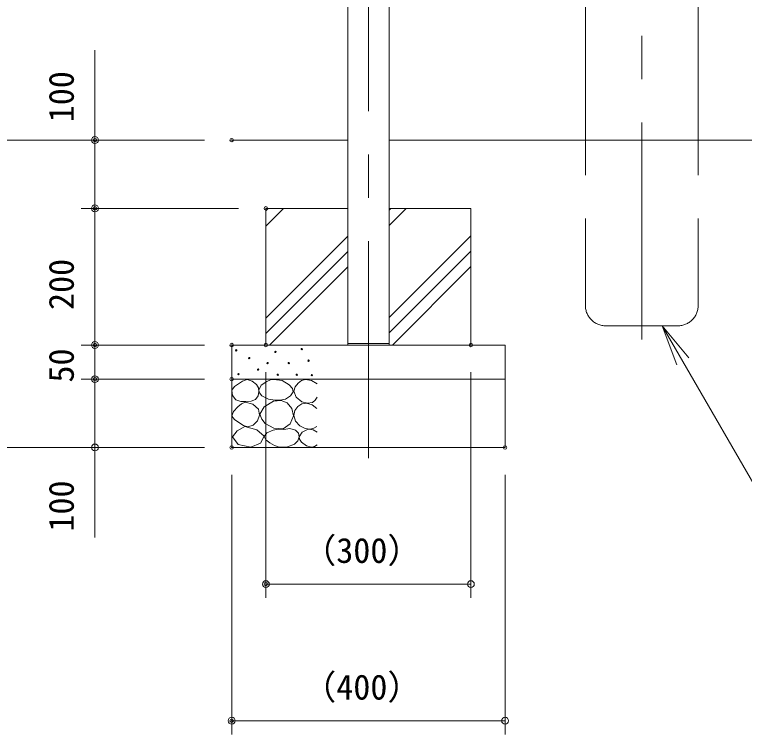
# Model space of a CAD drawing. Units: millimetres at full size, sheet at 1:10; details may follow other scales. Extents: x 5 to 8405, y -9 to 5949.
# Drawn here: x 3829 to 4897, y 1274 to 2328 of the extents above; entities that cross this region are included whole.
import ezdxf
from ezdxf.enums import TextEntityAlignment as Align

# ---------------------------------------------------------------- set-up
doc = ezdxf.new("R2010")
doc.units = ezdxf.units.MM
doc.header["$LTSCALE"] = 10
doc.header["$PDMODE"] = 32
doc.header["$PDSIZE"] = 5
doc.linetypes.add('USER1', pattern=[19.05, 12.7, -6.35])
doc.linetypes.add('USER2', pattern=[50.8, 31.75, -6.35, 6.35, -6.35])
doc.layers.add('LY_5', color=7, linetype='Continuous', lineweight=0)
doc.layers.add('LY_6', color=7, linetype='Continuous', lineweight=0)
doc.styles.add('ＭＳ ゴシック', font='')
doc.styles.get('ＭＳ ゴシック').set_extended_font_data('MS Gothic')

# ---------------------------------------------------------------- blocks, each defined once
blk = doc.blocks.new('-002-MS_3')
at = {"color": 7, "linetype": 'Continuous', "lineweight": 0}
for p, q in [((15.99, 96.86), (9.77, 93.38)), ((22.45, 99.4), (15.99, 96.86)), ((29.91, 96.94), (22.45, 99.4)), ((36.07, 92.11), (29.91, 96.94)), ((51.33, 96.79), (43.36, 91)), ((56.97, 98.88), (51.33, 96.79)), ((61.87, 99.49), (56.97, 98.88)), ((73.64, 97.86), (61.87, 99.49)), ((84.31, 91.65), (73.64, 97.86)), ((102.27, 97.95), (97.12, 94.25)), ((107.89, 99.64), (102.27, 97.95)), ((116.57, 98.15), (107.89, 99.64)), ((125, 93.3), (116.57, 98.15)), ((3.92, 89.34), (0.27, 83.88)), ((9.77, 93.38), (3.92, 89.34)), ((39.03, 87.18), (36.07, 92.11)), ((39.88, 81.98), (39.03, 87.18)), ((43.36, 91), (39.71, 84.09)), ((89.01, 86.31), (84.31, 91.65)), ((89.98, 81.65), (89.01, 86.31)), ((92.65, 88.94), (90.78, 82.21)), ((97.12, 94.25), (92.65, 88.94)), ((0.27, 83.88), (1.28, 76.29)), ((1.28, 76.29), (6.29, 69.94)), ((34.81, 70.25), (38.56, 75.54)), ((38.56, 75.54), (39.88, 81.98)), ((39.71, 84.09), (40.58, 80.12)), ((40.58, 80.12), (44.3, 75.71)), ((44.3, 75.71), (53.79, 70.93)), ((78.63, 70.84), (86.23, 75.46)), ((86.23, 75.46), (89.98, 81.65)), ((90.78, 82.21), (94.45, 73.44)), ((6.29, 69.94), (13.15, 67.35)), ((13.15, 67.35), (20.86, 67.08)), ((19.91, 66.45), (14.58, 63.66)), ((31.08, 63.24), (19.91, 66.45)), ((20.86, 67.08), (28.48, 67.69)), ((28.48, 67.69), (34.81, 70.25)), ((61.06, 67.6), (47.31, 59.54)), ((53.79, 70.93), (63.76, 69.49)), ((72.24, 68.87), (61.06, 67.6)), ((63.76, 69.49), (71.12, 69.32)), ((71.12, 69.32), (78.63, 70.84)), ((81.06, 65.44), (72.24, 68.87)), ((87.97, 57.29), (81.06, 65.44)), ((94.45, 73.44), (102.5, 67)), ((102.5, 67), (110.8, 64.62)), ((109.47, 65.1), (102.77, 63.87)), ((117.54, 62.64), (109.47, 65.1)), ((110.8, 64.62), (118.03, 65.73)), ((118.03, 65.73), (122.08, 69.11)), ((122.08, 69.11), (125, 73.65)), ((9.14, 59.48), (2.69, 52.66)), ((14.58, 63.66), (9.14, 59.48)), ((39.24, 55.99), (31.08, 63.24)), ((40.76, 47.48), (39.24, 55.99)), ((47.31, 59.54), (41.33, 48.68)), ((90.25, 46.52), (87.97, 57.29)), ((92.41, 54.25), (90.78, 47.04)), ((96.8, 60.03), (92.41, 54.25)), ((102.77, 63.87), (96.8, 60.03)), ((124.68, 57.18), (117.54, 62.64)), ((2.69, 52.66), (0.27, 45.85)), ((0.27, 45.85), (3.9, 41.03)), ((37.66, 39.2), (40.76, 47.48)), ((41.33, 48.68), (43.97, 41.48)), ((85.4, 34.78), (90.25, 46.52)), ((90.78, 47.04), (93.44, 38.43)), ((3.9, 41.03), (10.41, 36.67)), ((10.41, 36.67), (17.05, 32.38)), ((17.05, 32.38), (23.72, 30.33)), ((23.72, 30.33), (31.36, 32.78)), ((31.36, 32.78), (37.66, 39.2)), ((43.97, 41.48), (49.17, 35.16)), ((49.17, 35.16), (61.76, 28.31)), ((75.12, 27.32), (85.4, 34.78)), ((93.44, 38.43), (99.65, 31.51)), ((7.78, 24.5), (0.96, 15.68)), ((19.09, 30.52), (7.78, 24.5)), ((36.88, 25.89), (19.09, 30.52)), ((47.66, 16.78), (36.88, 25.89)), ((51.59, 21.5), (47.28, 16.1)), ((60.52, 25.56), (51.59, 21.5)), ((68.66, 27), (60.52, 25.56)), ((61.76, 28.31), (75.12, 27.32)), ((76.2, 26.37), (68.66, 27)), ((85.1, 27.83), (76.2, 26.37)), ((93.5, 25.29), (85.1, 27.83)), ((97.57, 20.71), (93.5, 25.29)), ((102.98, 22.43), (98.7, 15.67)), ((99.65, 31.51), (107.29, 27.64)), ((111.69, 26.76), (102.98, 22.43)), ((107.29, 27.64), (114.86, 26.76)), ((118.98, 25.96), (111.69, 26.76)), ((114.86, 26.76), (120.01, 28.2)), ((125, 22.64), (118.98, 25.96)), ((120.01, 28.2), (124.68, 30.88)), ((0.96, 15.68), (9.45, 4.41)), ((42.24, 6.41), (47.66, 16.78)), ((47.28, 16.1), (49.96, 11.42)), ((49.96, 11.42), (55.93, 6.91)), ((96.58, 9.83), (98.63, 15.56)), ((98.63, 15.56), (97.57, 20.71)), ((98.7, 15.67), (99.31, 12)), ((99.31, 12), (102.19, 7.75)), ((9.45, 4.41), (27.89, 0.3)), ((27.89, 0.3), (42.24, 6.41)), ((55.93, 6.91), (62.4, 3.07)), ((62.4, 3.07), (69.71, 0.69)), ((69.71, 0.69), (81.56, 0.93)), ((81.56, 0.93), (91.88, 5.02)), ((91.88, 5.02), (96.58, 9.83)), ((102.19, 7.75), (109.35, 2.28)), ((109.35, 2.28), (116.76, 0.46)), ((116.76, 0.46), (121.06, 1.51)), ((121.06, 1.51), (125, 3.63))]:
    blk.add_line(p, q, dxfattribs=at)
for centre in [(6.61, 142.18), (63.96, 139.96), (102.42, 144.09), (25.62, 130.77), (52.55, 123.48), (83.5, 123.55), (112.42, 127.06), (9.77, 107.32), (38.61, 113.98), (67.44, 106.37), (95.12, 106.52), (117.28, 105.98)]:
    blk.add_circle(centre, 1, dxfattribs=at)
blk = doc.blocks.new('-016-_DOTBLANK')
at = {"color": 7, "linetype": 'Continuous', "lineweight": 0}
blk.add_line((-0.5, 0), (-1, 0), dxfattribs=at)
blk.add_circle((0, 0), 0.5, dxfattribs=at)
blk = doc.blocks.new('-003-_U3')
at = {"color": 7, "linetype": 'Continuous', "lineweight": 0}
for p, q in [((-1, 0.1667), (0, 0)), ((0, 0), (-1, 0)), ((-1, -0.1667), (0, 0))]:
    blk.add_line(p, q, dxfattribs=at)

msp = doc.modelspace()

# ---------------------------------------------------------------- linework, layer by layer
at = {"layer": 'LY_5', "linetype": 'USER2'}
for p, q in [((4747, 1852.48), (4747, 3009.73)), ((4347, 2504.48), (4347, 1674.48))]:
    msp.add_line(p, q, dxfattribs=at)
at = {"layer": 'LY_5'}
for p, q in [((4664.5, 2144.48), (4664.5, 2386.48)), ((4829.5, 2144.48), (4829.5, 2386.48)), ((4316.75, 1844.48), (4316.75, 2349.48)), ((4377.25, 1844.48), (4377.25, 2349.48)), ((4147, 2144.48), (4316.75, 2144.48)), ((4377.25, 2144.48), (5116.75, 2144.48)), ((4316.75, 2044.48), (4197, 2044.48)), ((4197, 2044.48), (4197, 1844.48)), ((4197, 2018.63), (4222.85, 2044.48)), ((4197, 2041.09), (4200.4, 2044.48)), ((4497, 2044.48), (4377.25, 2044.48)), ((4497, 1844.48), (4497, 2044.48)), ((4197, 1883.93), (4316.75, 2003.68)), ((4197, 1861.48), (4316.75, 1981.23)), ((4202.45, 1844.48), (4316.75, 1958.78)), ((4147, 1844.48), (4147, 1694.48)), ((4547, 1844.48), (4147, 1844.48)), ((4316.75, 1846.48), (4377.25, 1846.48)), ((4316.75, 1844.48), (4377.25, 1844.48)), ((4547, 1694.48), (4547, 1844.48)), ((4147, 1794.48), (4547, 1794.48)), ((4147, 1694.48), (4547, 1694.48))]:
    msp.add_line(p, q, dxfattribs=at)
at = {"layer": 'LY_5', "linetype": 'USER1'}
for p, q in [((4664.5, 1902.48), (4664.5, 2144.48)), ((4829.5, 1902.48), (4829.5, 2144.48)), ((4694.5, 1872.48), (4799.5, 1872.48))]:
    msp.add_line(p, q, dxfattribs=at)
for centre, start, end in [((4694.5, 1902.48), 180, 270), ((4799.5, 1902.48), 270, 0)]:
    msp.add_arc(centre, 30, start, end, dxfattribs=at)
at = {"layer": 'LY_6'}
for p, q in [((3947, 2144.48), (3947, 2276.2)), ((4107, 2144.48), (3727, 2144.48)), ((4107, 2144.48), (3727, 2144.48)), ((4107, 2144.48), (3927, 2144.48)), ((3947, 2044.48), (3947, 2144.48)), ((4157, 2044.48), (3927, 2044.48)), ((4157, 2044.48), (3927, 2044.48)), ((3947, 1844.48), (3947, 2044.48)), ((4377.25, 2019.28), (4402.45, 2044.48)), ((4377.25, 2041.73), (4380, 2044.48)), ((4377.25, 1884.58), (4497, 2004.33)), ((4377.25, 1862.12), (4497, 1981.87)), ((4382.06, 1844.48), (4497, 1959.42)), ((3947, 1844.48), (3947, 1904.48)), ((4107, 1844.48), (3927, 1844.48)), ((4107, 1844.48), (3927, 1844.48)), ((3947, 1794.48), (3947, 1844.48)), ((4807, 1820.52), (5110.71, 1294.48)), ((4197, 1804.48), (4197, 1474.48)), ((4497, 1804.48), (4497, 1474.48)), ((4107, 1794.48), (3927, 1794.48)), ((4107, 1794.48), (3927, 1794.48)), ((3947, 1694.48), (3947, 1794.48)), ((3947, 1794.48), (3947, 1734.48)), ((4107, 1694.48), (3727, 1694.48)), ((4107, 1694.48), (3927, 1694.48)), ((3947, 1562.77), (3947, 1694.48)), ((4147, 1654.48), (4147, 1274.48)), ((4547, 1654.48), (4547, 1274.48)), ((4497, 1494.48), (4197, 1494.48)), ((4547, 1294.48), (4147, 1294.48))]:
    msp.add_line(p, q, dxfattribs=at)
for p in [(3947, 2144.48), (4147, 2144.48), (4147, 2144.48), (4147, 2144.48), (3947, 2044.48), (4197, 2044.48), (4197, 2044.48), (3947, 1844.48), (4147, 1844.48), (4147, 1844.48), (4197, 1844.48), (4497, 1844.48), (3947, 1794.48), (4147, 1794.48), (4147, 1794.48), (4147, 1694.48), (4147, 1694.48), (4147, 1694.48), (4547, 1694.48), (4197, 1494.48), (4147, 1294.48)]:
    msp.add_point(p, dxfattribs=at)

# ---------------------------------------------------------------- block references
at = {"layer": 'LY_5'}
msp.add_blockref('-002-MS_3', (4147, 1694.48), dxfattribs=at)
at = {"layer": 'LY_6'}
for name, p, xscale, yscale, rotation in [('-016-_DOTBLANK', (3947, 2144.48), 10, 10, 90), ('-016-_DOTBLANK', (3947, 2044.48), 10, 10, 270), ('-016-_DOTBLANK', (3947, 2044.48), 10, 10, 90), ('-003-_U3', (4777, 1872.48), 60, 60, 120), ('-016-_DOTBLANK', (3947, 1844.48), 10, 10, 270), ('-016-_DOTBLANK', (3947, 1844.48), 10, 10, 270), ('-016-_DOTBLANK', (3947, 1794.48), 10, 10, 90), ('-016-_DOTBLANK', (3947, 1794.48), 10, 10, 90), ('-016-_DOTBLANK', (3947, 1694.48), 10, 10, 270), ('-016-_DOTBLANK', (4197, 1494.48), 10, 10, 180), ('-016-_DOTBLANK', (4147, 1294.48), 10, 10, 180)]:
    msp.add_blockref(name, p, dxfattribs=dict(at, xscale=xscale, yscale=yscale, rotation=rotation))
at = {"layer": 'LY_6', "xscale": 10, "yscale": 10}
for p in [(4497, 1494.48), (4547, 1294.48)]:
    msp.add_blockref('-016-_DOTBLANK', p, dxfattribs=at)

# ---------------------------------------------------------------- texts
at = {"layer": 'LY_6', "style": 'ＭＳ ゴシック'}
for s, p in [('100', (3927, 2170.5)), ('200', (3927, 1895.74)), ('50', (3927, 1789.54)), ('100', (3927, 1571.36))]:
    msp.add_text(s, height=36.66, rotation=90, dxfattribs=at).set_placement(p, align=Align.BOTTOM_LEFT)
for s, p in [('（300）', (4250, 1514.48)), ('（400）', (4250, 1314.48))]:
    msp.add_text(s, height=36.66, dxfattribs=at).set_placement(p, align=Align.BOTTOM_LEFT)

doc.saveas('drawing.dxf')
